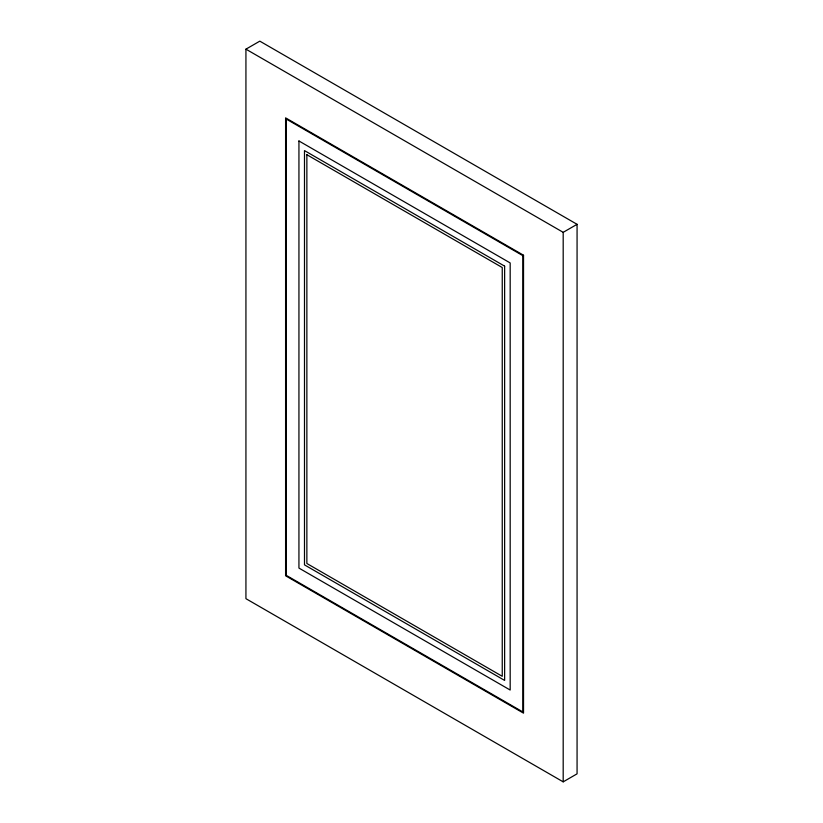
<?xml version="1.0" encoding="UTF-8"?>
<svg xmlns="http://www.w3.org/2000/svg" width="823" height="823" viewBox="0 0 823 823"><rect width="100%" height="100%" fill="white"/><g stroke="black" fill="none" stroke-linecap="round" stroke-linejoin="round"><path stroke-width="1.23" d="M245.933 49.164L259.811 41.15L577.067 224.319L577.067 773.836L563.189 781.85L245.933 598.681L245.933 49.164L563.189 232.333L577.067 224.319M563.189 232.333L563.189 781.85M298.944 140.98L298.934 568.076L510.178 690.034L510.178 262.938L298.944 140.98M306.866 154.714L306.866 563.498L502.246 676.3L502.246 267.516L306.866 154.714M523.531 255.233L285.591 117.854L285.591 575.781L523.531 713.16L523.531 255.233M522.821 255.644L286.301 119.088L286.301 575.37L522.821 711.926L522.821 255.644M504.633 266.148L304.489 150.599L304.489 564.866L504.633 680.415L504.633 266.148"/></g></svg>
